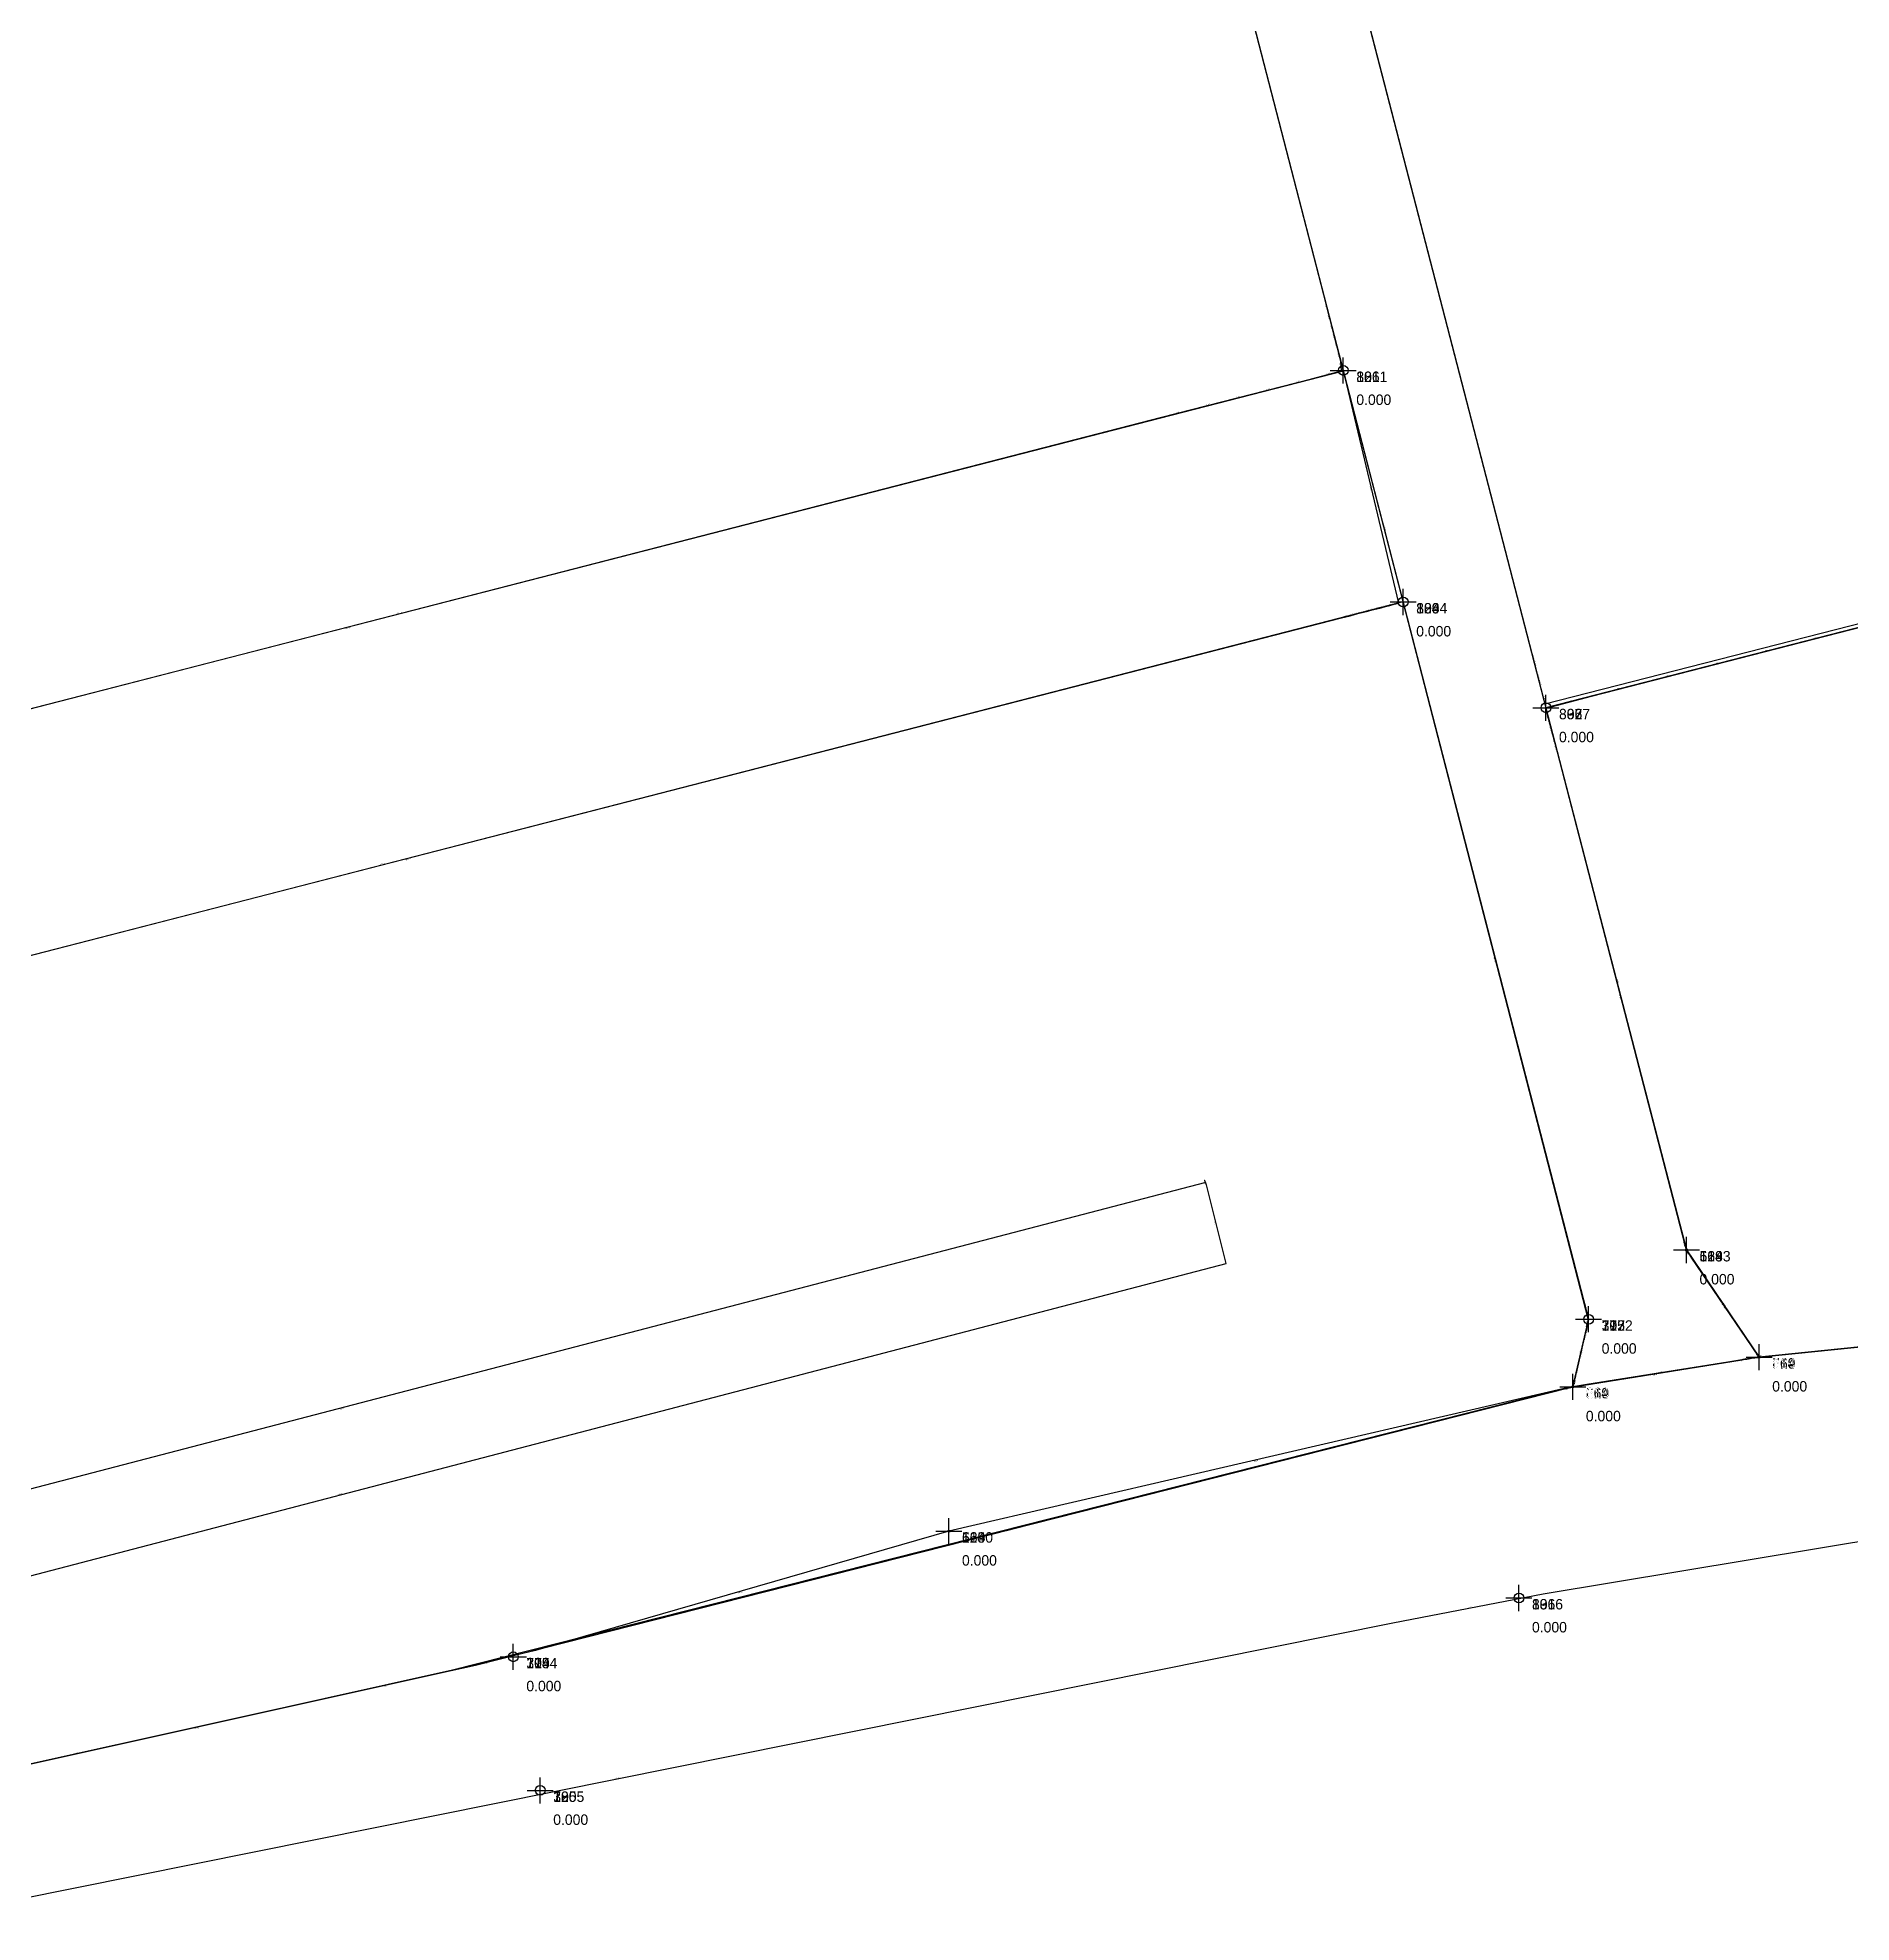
# Model space of a CAD drawing. Header units: metres. Extents: x 581016 to 32581287, y 5319908 to 5321142.
# Drawn here: x 581318.7 to 581457.7, y 5320193.1 to 5320337.5 of the extents above; entities that cross this region are included whole.
import ezdxf
from ezdxf.enums import TextEntityAlignment as Align

# ---------------------------------------------------------------- set-up
doc = ezdxf.new("R2010")
doc.units = ezdxf.units.M
doc.header["$PDMODE"] = 2
doc.header["$PDSIZE"] = 1
for name, color, linetype in [('EdgeLengths', 7, 'Continuous'), ('Flurstuecksgrenzedxf', 7, 'Continuous'), ('Gebaeudeumrissliniedxf', 7, 'Continuous'), ('Grenzpunktdxf', 7, 'Continuous'), ('Grenzpunktunabgemarktdxf', 7, 'Continuous'), ('PointHeights', 7, 'Continuous'), ('PointNames', 7, 'Continuous'), ('UmringIndustrieUGewerbefldxf', 7, 'Continuous'), ('UmringPStrassenverkehrdxf', 7, 'Continuous'), ('UmringspolygonWegdxf', 7, 'Continuous')]:
    doc.layers.add(name, color=color, linetype=linetype)

msp = doc.modelspace()

# ---------------------------------------------------------------- linework, layer by layer
at = {"layer": 'Flurstuecksgrenzedxf', "color": 178}
for points in [[(581726.79, 5320503.91), (581399.56, 5320420.21), (581433.17, 5320290.34), (581433.25, 5320290.04), (581433.32, 5320289.74), (581433.4, 5320289.45), (581433.48, 5320289.15), (581433.56, 5320288.85), (581433.63, 5320288.55), (581433.71, 5320288.26), (581433.79, 5320287.96), (581433.86, 5320287.66), (581433.94, 5320287.36), (581434.02, 5320287.06), (581434.1, 5320286.77), (581434.17, 5320286.47), (581751.19, 5320367.57)], [(581726.79, 5320503.91), (581399.56, 5320420.21), (581433.17, 5320290.34), (581433.25, 5320290.04), (581433.32, 5320289.74), (581433.4, 5320289.45), (581433.48, 5320289.15), (581433.56, 5320288.85), (581433.63, 5320288.55), (581433.71, 5320288.26), (581433.79, 5320287.96), (581433.86, 5320287.66), (581433.94, 5320287.36), (581434.02, 5320287.06), (581434.1, 5320286.77), (581434.17, 5320286.47), (581751.19, 5320367.57)], [(581374.47, 5320483.13), (581437.52, 5320239.31), (581436.44, 5320234.67), (581436.43, 5320234.63), (581436.42, 5320234.59), (581436.41, 5320234.54), (581436.4, 5320234.5), (581436.39, 5320234.45), (581436.38, 5320234.41), (581436.37, 5320234.37), (581436.36, 5320234.32), (581436.34, 5320234.28), (581436.33, 5320234.24), (581436.32, 5320234.19), (581436.31, 5320234.15), (581436.38, 5320234.14), (581449.28, 5320236.2), (581449.4, 5320236.22), (581449.52, 5320236.24), (581449.64, 5320236.26), (581449.76, 5320236.28), (581449.89, 5320236.3), (581450.01, 5320236.32), (581450.13, 5320236.34), (581450.25, 5320236.36), (581450.37, 5320236.37), (581450.49, 5320236.39), (581450.58, 5320236.42), (581450.54, 5320236.49), (581450.49, 5320236.56), (581445.39, 5320244.08), (581445.27, 5320244.26), (581445.15, 5320244.43), (581445.03, 5320244.6), (581444.82, 5320245.4), (581379.08, 5320499.34)], [(581374.47, 5320483.13), (581437.52, 5320239.31), (581436.44, 5320234.67), (581436.43, 5320234.63), (581436.42, 5320234.59), (581436.41, 5320234.54), (581436.4, 5320234.5), (581436.39, 5320234.45), (581436.38, 5320234.41), (581436.37, 5320234.37), (581436.36, 5320234.32), (581436.34, 5320234.28), (581436.33, 5320234.24), (581436.32, 5320234.19), (581436.31, 5320234.15), (581436.38, 5320234.14), (581449.28, 5320236.2), (581449.4, 5320236.22), (581449.52, 5320236.24), (581449.64, 5320236.26), (581449.76, 5320236.28), (581449.89, 5320236.3), (581450.01, 5320236.32), (581450.13, 5320236.34), (581450.25, 5320236.36), (581450.37, 5320236.37), (581450.49, 5320236.39), (581450.58, 5320236.42), (581450.54, 5320236.49), (581450.49, 5320236.56), (581445.39, 5320244.08), (581445.27, 5320244.26), (581445.15, 5320244.43), (581445.03, 5320244.6), (581444.82, 5320245.4), (581379.08, 5320499.34)], [(581761.37, 5320370.18), (581434.25, 5320286.17), (581445.02, 5320244.62), (581450.59, 5320236.41), (581563.77, 5320247.92)], [(581761.37, 5320370.18), (581434.25, 5320286.17), (581445.02, 5320244.62), (581450.59, 5320236.41), (581563.77, 5320247.92)], [(581114.26, 5320232.69), (581253.52, 5320269.15), (581262.18, 5320271.42), (581276.07, 5320275.27), (581287.56, 5320278.23), (581404.79, 5320308.43), (581407.09, 5320309.02), (581409.39, 5320309.62), (581411.69, 5320310.21), (581413.99, 5320310.8), (581416.29, 5320311.39), (581418.58, 5320311.99), (581418.54, 5320312.71), (581418.35, 5320313.45), (581418.16, 5320314.18), (581417.97, 5320314.91), (581417.78, 5320315.65), (581417.59, 5320316.38), (581417.4, 5320317.12), (581406.16, 5320360.6)], [(581114.26, 5320232.69), (581253.52, 5320269.15), (581262.18, 5320271.42), (581276.07, 5320275.27), (581287.56, 5320278.23), (581404.79, 5320308.43), (581407.09, 5320309.02), (581409.39, 5320309.62), (581411.69, 5320310.21), (581413.99, 5320310.8), (581416.29, 5320311.39), (581418.58, 5320311.99), (581418.54, 5320312.71), (581418.35, 5320313.45), (581418.16, 5320314.18), (581417.97, 5320314.91), (581417.78, 5320315.65), (581417.59, 5320316.38), (581417.4, 5320317.12), (581406.16, 5320360.6)], [(581271.22, 5320255.13), (581418.58, 5320293.06), (581418.92, 5320293.15), (581419.25, 5320293.23), (581419.59, 5320293.32), (581419.93, 5320293.41), (581420.27, 5320293.5), (581420.61, 5320293.58), (581420.94, 5320293.67), (581421.28, 5320293.76), (581421.62, 5320293.84), (581421.96, 5320293.93), (581422.3, 5320294.02), (581422.63, 5320294.11), (581422.97, 5320294.19), (581418.86, 5320311.47), (581418.85, 5320311.51), (581418.84, 5320311.55), (581418.83, 5320311.59), (581418.82, 5320311.63), (581418.81, 5320311.67), (581418.8, 5320311.7), (581418.79, 5320311.74), (581418.78, 5320311.78), (581418.77, 5320311.82), (581418.76, 5320311.86), (581418.75, 5320311.9), (581418.74, 5320311.94), (581418.73, 5320311.98), (581266.6, 5320272.83)], [(581271.22, 5320255.13), (581418.58, 5320293.06), (581418.92, 5320293.15), (581419.25, 5320293.23), (581419.59, 5320293.32), (581419.93, 5320293.41), (581420.27, 5320293.5), (581420.61, 5320293.58), (581420.94, 5320293.67), (581421.28, 5320293.76), (581421.62, 5320293.84), (581421.96, 5320293.93), (581422.3, 5320294.02), (581422.63, 5320294.11), (581422.97, 5320294.19), (581418.86, 5320311.47), (581418.85, 5320311.51), (581418.84, 5320311.55), (581418.83, 5320311.59), (581418.82, 5320311.63), (581418.81, 5320311.67), (581418.8, 5320311.7), (581418.79, 5320311.74), (581418.78, 5320311.78), (581418.77, 5320311.82), (581418.76, 5320311.86), (581418.75, 5320311.9), (581418.74, 5320311.94), (581418.73, 5320311.98), (581266.6, 5320272.83)], [(581293.56, 5320199.76), (581349.31, 5320212.15), (581352.22, 5320212.79), (581436.08, 5320234.09), (581436.11, 5320234.1), (581436.15, 5320234.1), (581436.18, 5320234.11), (581436.22, 5320234.11), (581436.26, 5320234.12), (581436.29, 5320234.13), (581436.32, 5320234.15), (581436.33, 5320234.2), (581436.34, 5320234.25), (581436.35, 5320234.29), (581436.36, 5320234.34), (581436.37, 5320234.38), (581436.38, 5320234.43), (581437.38, 5320238.7), (581437.39, 5320238.77), (581437.41, 5320238.85), (581437.43, 5320238.93), (581437.45, 5320239), (581437.47, 5320239.08), (581437.48, 5320239.16), (581437.5, 5320239.23), (581423.31, 5320294.28), (581271.23, 5320255.09)], [(581293.56, 5320199.76), (581349.31, 5320212.15), (581352.22, 5320212.79), (581436.08, 5320234.09), (581436.11, 5320234.1), (581436.15, 5320234.1), (581436.18, 5320234.11), (581436.22, 5320234.11), (581436.26, 5320234.12), (581436.29, 5320234.13), (581436.32, 5320234.15), (581436.33, 5320234.2), (581436.34, 5320234.25), (581436.35, 5320234.29), (581436.36, 5320234.34), (581436.37, 5320234.38), (581436.38, 5320234.43), (581437.38, 5320238.7), (581437.39, 5320238.77), (581437.41, 5320238.85), (581437.43, 5320238.93), (581437.45, 5320239), (581437.47, 5320239.08), (581437.48, 5320239.16), (581437.5, 5320239.23), (581423.31, 5320294.28), (581271.23, 5320255.09)], [(581563.77, 5320247.92), (581450.34, 5320236.37), (581448.18, 5320236.02), (581437.39, 5320234.3), (581436.01, 5320234.08), (581350.47, 5320212.41), (581340.6, 5320210.21), (581278.9, 5320196.45), (581274.11, 5320195.26), (581182.73, 5320171.57), (581184.95, 5320162.59), (581292.94, 5320189.92), (581303.24, 5320192.05), (581422.51, 5320216.05), (581434.04, 5320218.26), (581497.34, 5320228.76)], [(581563.77, 5320247.92), (581450.34, 5320236.37), (581448.18, 5320236.02), (581437.39, 5320234.3), (581436.01, 5320234.08), (581350.47, 5320212.41), (581340.6, 5320210.21), (581278.9, 5320196.45), (581274.11, 5320195.26), (581182.73, 5320171.57), (581184.95, 5320162.59), (581292.94, 5320189.92), (581303.24, 5320192.05), (581422.51, 5320216.05), (581434.04, 5320218.26), (581497.34, 5320228.76)]]:
    msp.add_lwpolyline(points, dxfattribs=at)
at = {"layer": 'Gebaeudeumrissliniedxf', "color": 178}
msp.add_lwpolyline([(581273.59, 5320208.03), (581409.74, 5320243.57), (581408.23, 5320249.62), (581408.23, 5320249.63), (581408.22, 5320249.64), (581408.22, 5320249.66), (581408.21, 5320249.67), (581408.21, 5320249.69), (581408.21, 5320249.7), (581408.2, 5320249.71), (581408.2, 5320249.73), (581408.2, 5320249.74), (581408.19, 5320249.75), (581408.19, 5320249.77), (581408.19, 5320249.78), (581408.18, 5320249.8), (581276.26, 5320215.38)], dxfattribs=at)
msp.add_lwpolyline([(581273.59, 5320208.03), (581409.74, 5320243.57), (581408.23, 5320249.62), (581408.23, 5320249.63), (581408.22, 5320249.64), (581408.22, 5320249.66), (581408.21, 5320249.67), (581408.21, 5320249.69), (581408.21, 5320249.7), (581408.2, 5320249.71), (581408.2, 5320249.73), (581408.2, 5320249.74), (581408.19, 5320249.75), (581408.19, 5320249.77), (581408.19, 5320249.78), (581408.18, 5320249.8), (581276.26, 5320215.38)], dxfattribs=at)
at = {"layer": 'Grenzpunktdxf', "color": 178}
for centre in [(581418.72, 5320312.02), (581418.72, 5320312.02), (581418.72, 5320312.02), (581418.72, 5320312.02), (581423.31, 5320294.28), (581423.31, 5320294.28), (581423.31, 5320294.28), (581423.31, 5320294.28), (581434.25, 5320286.17), (581434.25, 5320286.17), (581434.25, 5320286.17), (581434.25, 5320286.17), (581437.52, 5320239.31), (581437.52, 5320239.31), (581437.52, 5320239.31), (581437.52, 5320239.31), (581432.18, 5320217.95), (581432.18, 5320217.95), (581432.18, 5320217.95), (581432.18, 5320217.95), (581355.12, 5320213.44), (581355.12, 5320213.44), (581355.12, 5320213.44), (581355.12, 5320213.44), (581357.18, 5320203.2), (581357.18, 5320203.2), (581357.18, 5320203.2), (581357.18, 5320203.2)]:
    msp.add_circle(centre, 0.375, dxfattribs=at)
at = {"layer": 'Grenzpunktdxf', "linetype": 'Continuous'}
for p in [(581418.72, 5320312.02), (581418.72, 5320312.02), (581418.72, 5320312.02), (581418.72, 5320312.02), (581423.31, 5320294.28), (581423.31, 5320294.28), (581423.31, 5320294.28), (581423.31, 5320294.28), (581434.25, 5320286.17), (581434.25, 5320286.17), (581434.25, 5320286.17), (581434.25, 5320286.17), (581437.52, 5320239.31), (581437.52, 5320239.31), (581437.52, 5320239.31), (581437.52, 5320239.31), (581432.18, 5320217.95), (581432.18, 5320217.95), (581432.18, 5320217.95), (581432.18, 5320217.95), (581355.12, 5320213.44), (581355.12, 5320213.44), (581355.12, 5320213.44), (581355.12, 5320213.44), (581357.18, 5320203.2), (581357.18, 5320203.2), (581357.18, 5320203.2), (581357.18, 5320203.2)]:
    msp.add_point(p, dxfattribs=at)
at = {"layer": 'Grenzpunktunabgemarktdxf', "color": 178}
for centre in [(581445.02, 5320244.62), (581445.02, 5320244.62), (581450.59, 5320236.41), (581450.59, 5320236.41), (581436.31, 5320234.13), (581436.31, 5320234.13), (581388.5, 5320223.07), (581388.5, 5320223.07)]:
    msp.add_circle(centre, 0.0833, dxfattribs=at)
at = {"layer": 'Grenzpunktunabgemarktdxf', "linetype": 'Continuous'}
for p in [(581445.02, 5320244.62), (581445.02, 5320244.62), (581445.02, 5320244.62), (581445.02, 5320244.62), (581450.59, 5320236.41), (581450.59, 5320236.41), (581450.59, 5320236.41), (581450.59, 5320236.41), (581436.31, 5320234.13), (581436.31, 5320234.13), (581436.31, 5320234.13), (581436.31, 5320234.13), (581388.5, 5320223.07), (581388.5, 5320223.07), (581388.5, 5320223.07), (581388.5, 5320223.07)]:
    msp.add_point(p, dxfattribs=at)
at = {"layer": 'UmringIndustrieUGewerbefldxf', "color": 178}
for points in [[(581726.79, 5320503.91), (581399.56, 5320420.21), (581433.17, 5320290.34), (581433.25, 5320290.04), (581433.32, 5320289.74), (581433.4, 5320289.45), (581433.48, 5320289.15), (581433.56, 5320288.85), (581433.63, 5320288.55), (581433.71, 5320288.26), (581433.79, 5320287.96), (581433.86, 5320287.66), (581433.94, 5320287.36), (581434.02, 5320287.06), (581434.1, 5320286.77), (581434.17, 5320286.47), (581751.19, 5320367.57)], [(581726.79, 5320503.91), (581399.56, 5320420.21), (581433.17, 5320290.34), (581433.25, 5320290.04), (581433.32, 5320289.74), (581433.4, 5320289.45), (581433.48, 5320289.15), (581433.56, 5320288.85), (581433.63, 5320288.55), (581433.71, 5320288.26), (581433.79, 5320287.96), (581433.86, 5320287.66), (581433.94, 5320287.36), (581434.02, 5320287.06), (581434.1, 5320286.77), (581434.17, 5320286.47), (581751.19, 5320367.57)], [(581563.04, 5320247.88), (581450.59, 5320236.41), (581445.6, 5320243.76), (581445.44, 5320244), (581445.28, 5320244.24), (581445.12, 5320244.47), (581444.9, 5320245.08), (581435.13, 5320282.77), (581435.01, 5320283.25), (581434.88, 5320283.73), (581434.76, 5320284.21), (581434.63, 5320284.69), (581434.51, 5320285.17), (581434.38, 5320285.65), (581434.26, 5320286.13), (581437.74, 5320287.07), (581441.52, 5320288.04), (581445.3, 5320289.01), (581449.08, 5320289.98), (581452.86, 5320290.95), (581456.64, 5320291.92), (581747.7, 5320366.67)], [(581563.04, 5320247.88), (581450.59, 5320236.41), (581445.6, 5320243.76), (581445.44, 5320244), (581445.28, 5320244.24), (581445.12, 5320244.47), (581444.9, 5320245.08), (581435.13, 5320282.77), (581435.01, 5320283.25), (581434.88, 5320283.73), (581434.76, 5320284.21), (581434.63, 5320284.69), (581434.51, 5320285.17), (581434.38, 5320285.65), (581434.26, 5320286.13), (581437.74, 5320287.07), (581441.52, 5320288.04), (581445.3, 5320289.01), (581449.08, 5320289.98), (581452.86, 5320290.95), (581456.64, 5320291.92), (581747.7, 5320366.67)], [(581406.66, 5320358.68), (581436.93, 5320241.59), (581437.52, 5320239.29), (581437.46, 5320239.06), (581437.41, 5320238.82), (581437.35, 5320238.59), (581437.3, 5320238.35), (581437.24, 5320238.12), (581437.19, 5320237.89), (581436.61, 5320235.41), (581436.58, 5320235.26), (581436.54, 5320235.12), (581436.51, 5320234.98), (581436.48, 5320234.84), (581436.44, 5320234.7), (581436.41, 5320234.56), (581436.38, 5320234.42), (581436.35, 5320234.28), (581436.31, 5320234.14), (581436.21, 5320234.11), (581436.1, 5320234.09), (581435.99, 5320234.07), (581435.88, 5320234.05), (581388.5, 5320223.07), (581356.83, 5320213.93), (581349.6, 5320212.21), (581312.41, 5320203.95)], [(581406.66, 5320358.68), (581436.93, 5320241.59), (581437.52, 5320239.29), (581437.46, 5320239.06), (581437.41, 5320238.82), (581437.35, 5320238.59), (581437.3, 5320238.35), (581437.24, 5320238.12), (581437.19, 5320237.89), (581436.61, 5320235.41), (581436.58, 5320235.26), (581436.54, 5320235.12), (581436.51, 5320234.98), (581436.48, 5320234.84), (581436.44, 5320234.7), (581436.41, 5320234.56), (581436.38, 5320234.42), (581436.35, 5320234.28), (581436.31, 5320234.14), (581436.21, 5320234.11), (581436.1, 5320234.09), (581435.99, 5320234.07), (581435.88, 5320234.05), (581388.5, 5320223.07), (581356.83, 5320213.93), (581349.6, 5320212.21), (581312.41, 5320203.95)]]:
    msp.add_lwpolyline(points, dxfattribs=at)
at = {"layer": 'UmringPStrassenverkehrdxf', "color": 178}
msp.add_lwpolyline([(581563.77, 5320247.92), (581450.34, 5320236.37), (581448.18, 5320236.02), (581437.39, 5320234.3), (581436.01, 5320234.08), (581350.47, 5320212.41), (581340.6, 5320210.21), (581278.9, 5320196.45), (581274.11, 5320195.26), (581182.73, 5320171.57), (581184.95, 5320162.59), (581292.94, 5320189.92), (581303.24, 5320192.05), (581422.51, 5320216.05), (581434.04, 5320218.26), (581497.34, 5320228.76)], dxfattribs=at)
msp.add_lwpolyline([(581563.77, 5320247.92), (581450.34, 5320236.37), (581448.18, 5320236.02), (581437.39, 5320234.3), (581436.01, 5320234.08), (581350.47, 5320212.41), (581340.6, 5320210.21), (581278.9, 5320196.45), (581274.11, 5320195.26), (581182.73, 5320171.57), (581184.95, 5320162.59), (581292.94, 5320189.92), (581303.24, 5320192.05), (581422.51, 5320216.05), (581434.04, 5320218.26), (581497.34, 5320228.76)], dxfattribs=at)
at = {"layer": 'UmringspolygonWegdxf', "color": 178}
msp.add_lwpolyline([(581374.47, 5320483.13), (581437.52, 5320239.31), (581436.44, 5320234.67), (581436.43, 5320234.63), (581436.42, 5320234.59), (581436.41, 5320234.54), (581436.4, 5320234.5), (581436.39, 5320234.45), (581436.38, 5320234.41), (581436.37, 5320234.37), (581436.36, 5320234.32), (581436.34, 5320234.28), (581436.33, 5320234.24), (581436.32, 5320234.19), (581436.31, 5320234.15), (581436.38, 5320234.14), (581449.28, 5320236.2), (581449.4, 5320236.22), (581449.52, 5320236.24), (581449.64, 5320236.26), (581449.76, 5320236.28), (581449.89, 5320236.3), (581450.01, 5320236.32), (581450.13, 5320236.34), (581450.25, 5320236.36), (581450.37, 5320236.37), (581450.49, 5320236.39), (581450.58, 5320236.42), (581450.54, 5320236.49), (581450.49, 5320236.56), (581445.39, 5320244.08), (581445.27, 5320244.26), (581445.15, 5320244.43), (581445.03, 5320244.6), (581444.82, 5320245.4), (581379.08, 5320499.34)], dxfattribs=at)
msp.add_lwpolyline([(581374.47, 5320483.13), (581437.52, 5320239.31), (581436.44, 5320234.67), (581436.43, 5320234.63), (581436.42, 5320234.59), (581436.41, 5320234.54), (581436.4, 5320234.5), (581436.39, 5320234.45), (581436.38, 5320234.41), (581436.37, 5320234.37), (581436.36, 5320234.32), (581436.34, 5320234.28), (581436.33, 5320234.24), (581436.32, 5320234.19), (581436.31, 5320234.15), (581436.38, 5320234.14), (581449.28, 5320236.2), (581449.4, 5320236.22), (581449.52, 5320236.24), (581449.64, 5320236.26), (581449.76, 5320236.28), (581449.89, 5320236.3), (581450.01, 5320236.32), (581450.13, 5320236.34), (581450.25, 5320236.36), (581450.37, 5320236.37), (581450.49, 5320236.39), (581450.58, 5320236.42), (581450.54, 5320236.49), (581450.49, 5320236.56), (581445.39, 5320244.08), (581445.27, 5320244.26), (581445.15, 5320244.43), (581445.03, 5320244.6), (581444.82, 5320245.4), (581379.08, 5320499.34)], dxfattribs=at)

# ---------------------------------------------------------------- texts
at = {"layer": 'EdgeLengths', "linetype": 'Continuous'}
for s, rotation, p in [('0,76', 104.496, (581417.5, 5320316.74)), ('0,76', 104.496, (581417.5, 5320316.74)), ('0,76', 104.496, (581417.69, 5320316)), ('0,76', 104.496, (581417.69, 5320316)), ('0,76', 104.496, (581417.88, 5320315.27)), ('0,76', 104.496, (581417.88, 5320315.27)), ('0,76', 104.496, (581418.07, 5320314.54)), ('0,76', 104.496, (581418.07, 5320314.54)), ('0,76', 104.496, (581418.26, 5320313.8)), ('0,76', 104.496, (581418.26, 5320313.8)), ('0,76', 104.496, (581418.45, 5320313.07)), ('0,76', 104.496, (581418.45, 5320313.07)), ('0,73', 93.4233, (581418.56, 5320312.34)), ('0,73', 93.4233, (581418.56, 5320312.34)), ('2,37', 14.4467, (581415.14, 5320311.09)), ('2,37', 14.4467, (581415.14, 5320311.09)), ('2,37', 14.4467, (581417.44, 5320311.68)), ('2,37', 14.4467, (581417.44, 5320311.68)), ('0,04', 104.5064, (581418.74, 5320311.95)), ('0,04', 104.5064, (581418.74, 5320311.95)), ('0,04', 104.5064, (581418.75, 5320311.91)), ('0,04', 104.5064, (581418.75, 5320311.91)), ('0,04', 104.5064, (581418.76, 5320311.87)), ('0,04', 104.5064, (581418.76, 5320311.87)), ('0,04', 104.5064, (581418.77, 5320311.83)), ('0,04', 104.5064, (581418.77, 5320311.83)), ('0,04', 104.5064, (581418.78, 5320311.79)), ('0,04', 104.5064, (581418.78, 5320311.79)), ('0,04', 104.5064, (581418.79, 5320311.75)), ('0,04', 104.5064, (581418.79, 5320311.75)), ('0,04', 104.5064, (581418.8, 5320311.71)), ('0,04', 104.5064, (581418.8, 5320311.71)), ('0,04', 104.5064, (581418.81, 5320311.67)), ('0,04', 104.5064, (581418.81, 5320311.67)), ('0,04', 104.5064, (581418.82, 5320311.64)), ('0,04', 104.5064, (581418.82, 5320311.64)), ('0,04', 104.5064, (581418.83, 5320311.6)), ('0,04', 104.5064, (581418.83, 5320311.6)), ('0,04', 104.5064, (581418.84, 5320311.56)), ('0,04', 104.5064, (581418.84, 5320311.56)), ('0,04', 104.5064, (581418.85, 5320311.52)), ('0,04', 104.5064, (581418.85, 5320311.52)), ('0,04', 104.5064, (581418.86, 5320311.48)), ('0,04', 104.5064, (581418.86, 5320311.48)), ('2,37', 14.4467, (581410.54, 5320309.9)), ('2,37', 14.4467, (581410.54, 5320309.9)), ('2,37', 14.4467, (581412.84, 5320310.49)), ('2,37', 14.4467, (581412.84, 5320310.49)), ('2,37', 14.4467, (581405.94, 5320308.72)), ('2,37', 14.4467, (581405.94, 5320308.72)), ('2,37', 14.4467, (581408.24, 5320309.31)), ('2,37', 14.4467, (581408.24, 5320309.31)), ('17,76', 103.3803, (581420.92, 5320302.82)), ('17,76', 103.3803, (581420.92, 5320302.82)), ('120,94', -75.5034, (581421.79, 5320300.12)), ('120,94', -75.5034, (581421.79, 5320300.12)), ('0,35', 14.4504, (581421.11, 5320293.7)), ('0,35', 14.4504, (581421.11, 5320293.7)), ('0,35', 14.4504, (581421.45, 5320293.79)), ('0,35', 14.4504, (581421.45, 5320293.79)), ('0,35', 14.4504, (581421.79, 5320293.88)), ('0,35', 14.4504, (581421.79, 5320293.88)), ('0,35', 14.4504, (581422.13, 5320293.97)), ('0,35', 14.4504, (581422.13, 5320293.97)), ('0,35', 14.4504, (581422.47, 5320294.05)), ('0,35', 14.4504, (581422.47, 5320294.05)), ('0,35', 14.4504, (581422.8, 5320294.14)), ('0,35', 14.4504, (581422.8, 5320294.14)), ('157,09', -165.5681, (581342.67, 5320292.4)), ('157,09', -165.5681, (581342.67, 5320292.4)), ('121,06', 14.4467, (581346.18, 5320293.32)), ('121,06', 14.4467, (581346.18, 5320293.32)), ('0,35', 14.4504, (581418.75, 5320293.09)), ('0,35', 14.4504, (581418.75, 5320293.09)), ('0,35', 14.4504, (581419.09, 5320293.18)), ('0,35', 14.4504, (581419.09, 5320293.18)), ('0,35', 14.4504, (581419.42, 5320293.27)), ('0,35', 14.4504, (581419.42, 5320293.27)), ('0,35', 14.4504, (581419.76, 5320293.36)), ('0,35', 14.4504, (581419.76, 5320293.36)), ('0,35', 14.4504, (581420.1, 5320293.44)), ('0,35', 14.4504, (581420.1, 5320293.44)), ('0,35', 14.4504, (581420.44, 5320293.53)), ('0,35', 14.4504, (581420.44, 5320293.53)), ('0,35', 14.4504, (581420.78, 5320293.62)), ('0,35', 14.4504, (581420.78, 5320293.62)), ('3,90', 14.4033, (581454.75, 5320291.42)), ('3,90', 14.4033, (581454.75, 5320291.42)), ('0,31', -75.49, (581433.21, 5320290.18)), ('0,31', -75.49, (581433.21, 5320290.18)), ('0,31', -75.49, (581433.21, 5320290.18)), ('0,31', -75.49, (581433.21, 5320290.18)), ('0,31', -75.49, (581433.29, 5320289.88)), ('0,31', -75.49, (581433.29, 5320289.88)), ('0,31', -75.49, (581433.29, 5320289.88)), ('0,31', -75.49, (581433.29, 5320289.88)), ('0,31', -75.49, (581433.36, 5320289.59)), ('0,31', -75.49, (581433.36, 5320289.59)), ('0,31', -75.49, (581433.36, 5320289.59)), ('0,31', -75.49, (581433.36, 5320289.59)), ('3,90', 14.4033, (581447.19, 5320289.48)), ('3,90', 14.4033, (581447.19, 5320289.48)), ('3,90', 14.4033, (581450.97, 5320290.45)), ('3,90', 14.4033, (581450.97, 5320290.45)), ('0,31', -75.49, (581433.44, 5320289.29)), ('0,31', -75.49, (581433.44, 5320289.29)), ('0,31', -75.49, (581433.44, 5320289.29)), ('0,31', -75.49, (581433.44, 5320289.29)), ('0,31', -75.49, (581433.52, 5320288.99)), ('0,31', -75.49, (581433.52, 5320288.99)), ('0,31', -75.49, (581433.52, 5320288.99)), ('0,31', -75.49, (581433.52, 5320288.99)), ('0,31', -75.49, (581433.59, 5320288.69)), ('0,31', -75.49, (581433.59, 5320288.69)), ('0,31', -75.49, (581433.59, 5320288.69)), ('0,31', -75.49, (581433.59, 5320288.69)), ('0,31', -75.49, (581433.67, 5320288.39)), ('0,31', -75.49, (581433.67, 5320288.39)), ('0,31', -75.49, (581433.67, 5320288.39)), ('0,31', -75.49, (581433.67, 5320288.39)), ('0,31', -75.49, (581433.75, 5320288.1)), ('0,31', -75.49, (581433.75, 5320288.1)), ('0,31', -75.49, (581433.75, 5320288.1)), ('0,31', -75.49, (581433.75, 5320288.1)), ('3,90', 14.4033, (581443.41, 5320288.51)), ('3,90', 14.4033, (581443.41, 5320288.51)), ('0,31', -75.49, (581433.83, 5320287.8)), ('0,31', -75.49, (581433.83, 5320287.8)), ('0,31', -75.49, (581433.83, 5320287.8)), ('0,31', -75.49, (581433.83, 5320287.8)), ('0,31', -75.49, (581433.9, 5320287.5)), ('0,31', -75.49, (581433.9, 5320287.5)), ('0,31', -75.49, (581433.9, 5320287.5)), ('0,31', -75.49, (581433.9, 5320287.5)), ('0,31', -75.49, (581433.98, 5320287.2)), ('0,31', -75.49, (581433.98, 5320287.2)), ('0,31', -75.49, (581433.98, 5320287.2)), ('0,31', -75.49, (581433.98, 5320287.2)), ('0,31', -75.49, (581434.06, 5320286.9)), ('0,31', -75.49, (581434.06, 5320286.9)), ('0,31', -75.49, (581434.06, 5320286.9)), ('0,31', -75.49, (581434.06, 5320286.9)), ('0,31', -75.49, (581434.13, 5320286.61)), ('0,31', -75.49, (581434.13, 5320286.61)), ('0,31', -75.49, (581434.13, 5320286.61)), ('0,31', -75.49, (581434.13, 5320286.61)), ('3,60', 15.0101, (581436, 5320286.59)), ('3,60', 15.0101, (581436, 5320286.59)), ('3,90', 14.4033, (581439.63, 5320287.54)), ('3,90', 14.4033, (581439.63, 5320287.54)), ('0,50', 104.5316, (581434.32, 5320285.88)), ('0,50', 104.5316, (581434.32, 5320285.88)), ('0,50', 104.5316, (581434.45, 5320285.4)), ('0,50', 104.5316, (581434.45, 5320285.4)), ('0,50', 104.5316, (581434.57, 5320284.92)), ('0,50', 104.5316, (581434.57, 5320284.92)), ('0,50', 104.5316, (581434.7, 5320284.44)), ('0,50', 104.5316, (581434.7, 5320284.44)), ('0,50', 104.5316, (581434.82, 5320283.96)), ('0,50', 104.5316, (581434.82, 5320283.96)), ('0,50', 104.5316, (581434.94, 5320283.48)), ('0,50', 104.5316, (581434.94, 5320283.48)), ('0,50', 104.5316, (581435.07, 5320283)), ('0,50', 104.5316, (581435.07, 5320283)), ('152,16', 14.435, (581344.9, 5320274.09)), ('152,16', 14.435, (581344.9, 5320274.09)), ('157,05', -165.5496, (581347.27, 5320274.68)), ('157,05', -165.5496, (581347.27, 5320274.68)), ('56,85', 104.4571, (581430.41, 5320266.75)), ('56,85', 104.4571, (581430.41, 5320266.75)), ('42,92', -75.4684, (581439.64, 5320265.38)), ('42,92', -75.4684, (581439.64, 5320265.38)), ('38,94', 104.5316, (581440.02, 5320263.92)), ('38,94', 104.5316, (581440.02, 5320263.92)), ('0,01', 104.0362, (581408.19, 5320249.78)), ('0,01', 104.0362, (581408.19, 5320249.78)), ('0,01', 104.0362, (581408.19, 5320249.77)), ('0,01', 104.0362, (581408.19, 5320249.77)), ('0,01', 104.0362, (581408.19, 5320249.75)), ('0,01', 104.0362, (581408.19, 5320249.75)), ('0,01', 104.0362, (581408.2, 5320249.74)), ('0,01', 104.0362, (581408.2, 5320249.74)), ('0,01', 104.0362, (581408.2, 5320249.72)), ('0,01', 104.0362, (581408.2, 5320249.72)), ('0,01', 104.0362, (581408.2, 5320249.71)), ('0,01', 104.0362, (581408.2, 5320249.71)), ('0,01', 104.0362, (581408.21, 5320249.7)), ('0,01', 104.0362, (581408.21, 5320249.7)), ('0,01', 104.0362, (581408.21, 5320249.68)), ('0,01', 104.0362, (581408.21, 5320249.68)), ('0,01', 104.0362, (581408.21, 5320249.67)), ('0,01', 104.0362, (581408.21, 5320249.67)), ('0,01', 104.0362, (581408.22, 5320249.65)), ('0,01', 104.0362, (581408.22, 5320249.65)), ('0,01', 104.0362, (581408.22, 5320249.64)), ('0,01', 104.0362, (581408.22, 5320249.64)), ('0,01', 104.0362, (581408.22, 5320249.63)), ('0,01', 104.0362, (581408.22, 5320249.63)), ('0,01', 104.0362, (581408.23, 5320249.61)), ('0,01', 104.0362, (581408.23, 5320249.61)), ('6,23', 104.0362, (581408.98, 5320246.58)), ('6,23', 104.0362, (581408.98, 5320246.58)), ('0,83', 105.0417, (581444.92, 5320244.99)), ('0,83', 105.0417, (581444.92, 5320244.99)), ('0,83', 105.0417, (581444.92, 5320244.99)), ('0,83', 105.0417, (581444.92, 5320244.99)), ('0,65', 109.7943, (581445.01, 5320244.77)), ('0,65', 109.7943, (581445.01, 5320244.77)), ('0,21', 124.1546, (581445.09, 5320244.51)), ('0,21', 124.1546, (581445.09, 5320244.51)), ('0,21', 124.1546, (581445.09, 5320244.51)), ('0,21', 124.1546, (581445.09, 5320244.51)), ('0,29', 124.1546, (581445.2, 5320244.35)), ('0,29', 124.1546, (581445.2, 5320244.35)), ('0,21', 124.1546, (581445.21, 5320244.33)), ('0,21', 124.1546, (581445.21, 5320244.33)), ('0,21', 124.1546, (581445.21, 5320244.33)), ('0,21', 124.1546, (581445.21, 5320244.33)), ('0,21', 124.1546, (581445.33, 5320244.16)), ('0,21', 124.1546, (581445.33, 5320244.16)), ('0,21', 124.1546, (581445.33, 5320244.16)), ('0,21', 124.1546, (581445.33, 5320244.16)), ('0,29', 124.1546, (581445.36, 5320244.11)), ('0,29', 124.1546, (581445.36, 5320244.11)), ('0,29', 124.1546, (581445.52, 5320243.87)), ('0,29', 124.1546, (581445.52, 5320243.87)), ('2,37', -75.7268, (581437.22, 5320240.43)), ('2,37', -75.7268, (581437.22, 5320240.43)), ('9,09', 124.1546, (581447.94, 5320240.31)), ('9,09', 124.1546, (581447.94, 5320240.31)), ('9,09', 124.1546, (581447.94, 5320240.31)), ('9,09', 124.1546, (581447.94, 5320240.31)), ('9,92', -55.8454, (581447.8, 5320240.51)), ('9,92', -55.8454, (581447.8, 5320240.51)), ('0,08', 76.852, (581437.39, 5320238.72)), ('0,08', 76.852, (581437.39, 5320238.72)), ('0,08', 76.852, (581437.4, 5320238.8)), ('0,08', 76.852, (581437.4, 5320238.8)), ('0,08', 76.852, (581437.42, 5320238.88)), ('0,08', 76.852, (581437.42, 5320238.88)), ('0,08', 76.852, (581437.44, 5320238.95)), ('0,08', 76.852, (581437.44, 5320238.95)), ('0,08', 76.852, (581437.46, 5320239.03)), ('0,08', 76.852, (581437.46, 5320239.03)), ('0,08', 76.852, (581437.48, 5320239.11)), ('0,08', 76.852, (581437.48, 5320239.11)), ('0,24', -103.148, (581437.43, 5320238.93)), ('0,24', -103.148, (581437.43, 5320238.93)), ('0,08', 76.852, (581437.49, 5320239.18)), ('0,08', 76.852, (581437.49, 5320239.18)), ('0,24', -103.148, (581437.49, 5320239.16)), ('0,24', -103.148, (581437.49, 5320239.16)), ('8,88', 124.1546, (581448.1, 5320240.08)), ('8,88', 124.1546, (581448.1, 5320240.08)), ('0,24', -103.148, (581437.21, 5320237.99)), ('0,24', -103.148, (581437.21, 5320237.99)), ('0,24', -103.148, (581437.27, 5320238.23)), ('0,24', -103.148, (581437.27, 5320238.23)), ('0,24', -103.148, (581437.32, 5320238.46)), ('0,24', -103.148, (581437.32, 5320238.46)), ('0,24', -103.148, (581437.38, 5320238.7)), ('0,24', -103.148, (581437.38, 5320238.7)), ('4,38', 76.852, (581436.88, 5320236.55)), ('4,38', 76.852, (581436.88, 5320236.55)), ('2,55', -103.148, (581436.9, 5320236.64)), ('2,55', -103.148, (581436.9, 5320236.64)), ('4,76', -103.148, (581436.98, 5320236.98)), ('4,76', -103.148, (581436.98, 5320236.98)), ('4,76', -103.148, (581436.98, 5320236.98)), ('4,76', -103.148, (581436.98, 5320236.98)), ('2,19', -170.9285, (581449.26, 5320236.19)), ('2,19', -170.9285, (581449.26, 5320236.19)), ('2,19', -170.9285, (581449.26, 5320236.19)), ('2,19', -170.9285, (581449.26, 5320236.19)), ('0,12', 9.0715, (581449.34, 5320236.2)), ('0,12', 9.0715, (581449.34, 5320236.2)), ('0,12', 9.0715, (581449.34, 5320236.2)), ('0,12', 9.0715, (581449.34, 5320236.2)), ('0,12', 9.0715, (581449.46, 5320236.22)), ('0,12', 9.0715, (581449.46, 5320236.22)), ('0,12', 9.0715, (581449.46, 5320236.22)), ('0,12', 9.0715, (581449.46, 5320236.22)), ('0,12', 9.0715, (581449.58, 5320236.24)), ('0,12', 9.0715, (581449.58, 5320236.24)), ('0,12', 9.0715, (581449.58, 5320236.24)), ('0,12', 9.0715, (581449.58, 5320236.24)), ('0,12', 9.0715, (581449.7, 5320236.26)), ('0,12', 9.0715, (581449.7, 5320236.26)), ('0,12', 9.0715, (581449.7, 5320236.26)), ('0,12', 9.0715, (581449.7, 5320236.26)), ('0,12', 9.0715, (581449.83, 5320236.28)), ('0,12', 9.0715, (581449.83, 5320236.28)), ('0,12', 9.0715, (581449.83, 5320236.28)), ('0,12', 9.0715, (581449.83, 5320236.28)), ('0,12', 9.0715, (581449.95, 5320236.3)), ('0,12', 9.0715, (581449.95, 5320236.3)), ('0,12', 9.0715, (581449.95, 5320236.3)), ('0,12', 9.0715, (581449.95, 5320236.3)), ('0,12', 9.0715, (581450.07, 5320236.32)), ('0,12', 9.0715, (581450.07, 5320236.32)), ('0,12', 9.0715, (581450.07, 5320236.32)), ('0,12', 9.0715, (581450.07, 5320236.32)), ('0,12', 9.0715, (581450.19, 5320236.34)), ('0,12', 9.0715, (581450.19, 5320236.34)), ('0,12', 9.0715, (581450.19, 5320236.34)), ('0,12', 9.0715, (581450.19, 5320236.34)), ('0,08', 124.1546, (581450.51, 5320236.51)), ('0,08', 124.1546, (581450.51, 5320236.51)), ('0,08', 124.1546, (581450.51, 5320236.51)), ('0,08', 124.1546, (581450.51, 5320236.51)), ('0,12', 9.0715, (581450.31, 5320236.35)), ('0,12', 9.0715, (581450.31, 5320236.35)), ('0,12', 9.0715, (581450.31, 5320236.35)), ('0,12', 9.0715, (581450.31, 5320236.35)), ('0,08', 124.1546, (581450.56, 5320236.45)), ('0,08', 124.1546, (581450.56, 5320236.45)), ('0,08', 124.1546, (581450.56, 5320236.45)), ('0,08', 124.1546, (581450.56, 5320236.45)), ('0,12', 9.0715, (581450.43, 5320236.37)), ('0,12', 9.0715, (581450.43, 5320236.37)), ('0,12', 9.0715, (581450.43, 5320236.37)), ('0,12', 9.0715, (581450.43, 5320236.37)), ('0,10', 16.0964, (581450.54, 5320236.4)), ('0,10', 16.0964, (581450.54, 5320236.4)), ('0,10', 16.0964, (581450.54, 5320236.4)), ('0,10', 16.0964, (581450.54, 5320236.4)), ('0,05', 76.852, (581436.36, 5320234.35)), ('0,05', 76.852, (581436.36, 5320234.35)), ('0,05', 76.852, (581436.37, 5320234.4)), ('0,05', 76.852, (581436.37, 5320234.4)), ('0,14', -103.148, (581436.43, 5320234.62)), ('0,14', -103.148, (581436.43, 5320234.62)), ('0,04', -103.148, (581436.42, 5320234.6)), ('0,04', -103.148, (581436.42, 5320234.6)), ('0,04', -103.148, (581436.42, 5320234.6)), ('0,04', -103.148, (581436.42, 5320234.6)), ('0,04', -103.148, (581436.43, 5320234.64)), ('0,04', -103.148, (581436.43, 5320234.64)), ('0,04', -103.148, (581436.43, 5320234.64)), ('0,04', -103.148, (581436.43, 5320234.64)), ('0,14', -103.148, (581436.46, 5320234.76)), ('0,14', -103.148, (581436.46, 5320234.76)), ('0,14', -103.148, (581436.49, 5320234.9)), ('0,14', -103.148, (581436.49, 5320234.9)), ('0,14', -103.148, (581436.53, 5320235.04)), ('0,14', -103.148, (581436.53, 5320235.04)), ('0,14', -103.148, (581436.56, 5320235.18)), ('0,14', -103.148, (581436.56, 5320235.18)), ('0,14', -103.148, (581436.59, 5320235.33)), ('0,14', -103.148, (581436.59, 5320235.33)), ('10,93', -170.9285, (581442.78, 5320235.15)), ('10,93', -170.9285, (581442.78, 5320235.15)), ('10,93', -170.9285, (581442.78, 5320235.15)), ('10,93', -170.9285, (581442.78, 5320235.15)), ('13,07', 9.0715, (581442.83, 5320235.16)), ('13,07', 9.0715, (581442.83, 5320235.16)), ('13,07', 9.0715, (581442.83, 5320235.16)), ('13,07', 9.0715, (581442.83, 5320235.16)), ('0,11', -170.0082, (581435.94, 5320234.05)), ('0,11', -170.0082, (581435.94, 5320234.05)), ('0,11', -170.0082, (581436.05, 5320234.07)), ('0,11', -170.0082, (581436.05, 5320234.07)), ('0,11', -170.0082, (581436.16, 5320234.09)), ('0,11', -170.0082, (581436.16, 5320234.09)), ('0,11', -164.1801, (581436.26, 5320234.12)), ('0,11', -164.1801, (581436.26, 5320234.12)), ('0,04', 9.9918, (581436.1, 5320234.08)), ('0,04', 9.9918, (581436.1, 5320234.08)), ('0,04', 9.9918, (581436.13, 5320234.09)), ('0,04', 9.9918, (581436.13, 5320234.09)), ('0,04', 9.9918, (581436.17, 5320234.09)), ('0,04', 9.9918, (581436.17, 5320234.09)), ('0,04', 9.9918, (581436.2, 5320234.1)), ('0,04', 9.9918, (581436.2, 5320234.1)), ('0,05', 76.852, (581436.32, 5320234.17)), ('0,05', 76.852, (581436.32, 5320234.17)), ('0,04', 9.9918, (581436.24, 5320234.11)), ('0,04', 9.9918, (581436.24, 5320234.11)), ('0,05', 76.852, (581436.33, 5320234.21)), ('0,05', 76.852, (581436.33, 5320234.21)), ('0,04', 48.3423, (581436.3, 5320234.13)), ('0,04', 48.3423, (581436.3, 5320234.13)), ('0,05', 76.852, (581436.34, 5320234.26)), ('0,05', 76.852, (581436.34, 5320234.26)), ('0,05', 76.852, (581436.35, 5320234.3)), ('0,05', 76.852, (581436.35, 5320234.3)), ('0,04', -103.148, (581436.32, 5320234.16)), ('0,04', -103.148, (581436.32, 5320234.16)), ('0,04', -103.148, (581436.32, 5320234.16)), ('0,04', -103.148, (581436.32, 5320234.16)), ('0,04', 9.9918, (581436.27, 5320234.11)), ('0,04', 9.9918, (581436.27, 5320234.11)), ('0,04', -103.148, (581436.33, 5320234.2)), ('0,14', -103.148, (581436.33, 5320234.2)), ('0,04', -103.148, (581436.33, 5320234.2)), ('0,04', -103.148, (581436.33, 5320234.2)), ('0,14', -103.148, (581436.33, 5320234.2)), ('0,04', -103.148, (581436.33, 5320234.2)), ('0,04', -103.148, (581436.34, 5320234.25)), ('0,04', -103.148, (581436.34, 5320234.25)), ('0,04', -103.148, (581436.34, 5320234.25)), ('0,04', -103.148, (581436.34, 5320234.25)), ('0,04', -103.148, (581436.35, 5320234.29)), ('0,04', -103.148, (581436.35, 5320234.29)), ('0,04', -103.148, (581436.35, 5320234.29)), ('0,04', -103.148, (581436.35, 5320234.29)), ('0,04', -103.148, (581436.36, 5320234.34)), ('0,04', -103.148, (581436.36, 5320234.34)), ('0,04', -103.148, (581436.36, 5320234.34)), ('0,04', -103.148, (581436.36, 5320234.34)), ('0,14', -103.148, (581436.36, 5320234.34)), ('0,14', -103.148, (581436.36, 5320234.34)), ('0,04', -103.148, (581436.37, 5320234.38)), ('0,04', -103.148, (581436.37, 5320234.38)), ('0,04', -103.148, (581436.37, 5320234.38)), ('0,04', -103.148, (581436.37, 5320234.38)), ('0,04', -103.148, (581436.38, 5320234.42)), ('0,04', -103.148, (581436.38, 5320234.42)), ('0,04', -103.148, (581436.38, 5320234.42)), ('0,04', -103.148, (581436.38, 5320234.42)), ('0,14', -103.148, (581436.39, 5320234.48)), ('0,14', -103.148, (581436.39, 5320234.48)), ('0,04', -103.148, (581436.39, 5320234.47)), ('0,04', -103.148, (581436.39, 5320234.47)), ('0,04', -103.148, (581436.39, 5320234.47)), ('0,04', -103.148, (581436.39, 5320234.47)), ('0,04', -103.148, (581436.4, 5320234.51)), ('0,04', -103.148, (581436.4, 5320234.51)), ('0,04', -103.148, (581436.4, 5320234.51)), ('0,04', -103.148, (581436.4, 5320234.51)), ('0,07', -6.3334, (581436.35, 5320234.13)), ('0,07', -6.3334, (581436.35, 5320234.13)), ('0,07', -6.3334, (581436.35, 5320234.13)), ('0,07', -6.3334, (581436.35, 5320234.13)), ('0,04', -103.148, (581436.41, 5320234.55)), ('0,04', -103.148, (581436.41, 5320234.55)), ('0,04', -103.148, (581436.41, 5320234.55)), ('0,04', -103.148, (581436.41, 5320234.55)), ('1,40', -170.7255, (581436.7, 5320234.18)), ('1,40', -170.7255, (581436.7, 5320234.18)), ('1,40', -170.7255, (581436.7, 5320234.18)), ('1,40', -170.7255, (581436.7, 5320234.18)), ('136,34', -165.3773, (581342.22, 5320232.58)), ('136,34', -165.3773, (581342.22, 5320232.58)), ('48,64', -166.9477, (581412.19, 5320228.55)), ('48,64', -166.9477, (581412.19, 5320228.55)), ('140,71', 14.6279, (581341.66, 5320225.79)), ('140,71', 14.6279, (581341.66, 5320225.79)), ('88,23', -165.7835, (581393.24, 5320223.23)), ('88,23', -165.7835, (581393.24, 5320223.23)), ('88,23', -165.7835, (581393.24, 5320223.23)), ('88,23', -165.7835, (581393.24, 5320223.23)), ('86,52', 14.2477, (581394.15, 5320223.43)), ('86,52', 14.2477, (581394.15, 5320223.43)), ('32,97', -163.9074, (581372.66, 5320218.49)), ('32,97', -163.9074, (581372.66, 5320218.49)), ('11,74', 10.8519, (581428.28, 5320217.14)), ('11,74', 10.8519, (581428.28, 5320217.14)), ('11,74', 10.8519, (581428.28, 5320217.14)), ('11,74', 10.8519, (581428.28, 5320217.14)), ('7,42', -166.6179, (581353.21, 5320213.06)), ('7,42', -166.6179, (581353.21, 5320213.06)), ('2,97', 12.5307, (581350.76, 5320212.46)), ('2,97', 12.5307, (581350.76, 5320212.46)), ('10,11', -167.4693, (581345.54, 5320211.3)), ('10,11', -167.4693, (581345.54, 5320211.3)), ('10,11', -167.4693, (581345.54, 5320211.3)), ('10,11', -167.4693, (581345.54, 5320211.3)), ('38,10', -167.4693, (581331.01, 5320208.07)), ('38,10', -167.4693, (581331.01, 5320208.07)), ('57,11', 12.5307, (581321.44, 5320205.94)), ('57,11', 12.5307, (581321.44, 5320205.94)), ('121,66', 11.3752, (581362.88, 5320204.04)), ('121,66', 11.3752, (581362.88, 5320204.04)), ('121,66', 11.3752, (581362.88, 5320204.04)), ('121,66', 11.3752, (581362.88, 5320204.04))]:
    msp.add_text(s, height=0.1, rotation=rotation, dxfattribs=at).set_placement(p)
at = {"layer": 'PointHeights', "linetype": 'Continuous'}
for p in [(581419.72, 5320310.18), (581419.72, 5320310.18), (581419.72, 5320310.18), (581419.72, 5320310.18), (581424.31, 5320292.44), (581424.31, 5320292.44), (581424.31, 5320292.44), (581424.31, 5320292.44), (581435.25, 5320284.33), (581435.25, 5320284.33), (581435.25, 5320284.33), (581435.25, 5320284.33), (581446.02, 5320242.78), (581446.02, 5320242.78), (581446.02, 5320242.78), (581446.02, 5320242.78), (581438.52, 5320237.47), (581438.52, 5320237.47), (581438.52, 5320237.47), (581438.52, 5320237.47), (581451.59, 5320234.57), (581451.59, 5320234.57), (581451.59, 5320234.57), (581451.59, 5320234.57), (581437.31, 5320232.29), (581437.31, 5320232.29), (581437.31, 5320232.29), (581437.31, 5320232.29), (581389.5, 5320221.23), (581389.5, 5320221.23), (581389.5, 5320221.23), (581389.5, 5320221.23), (581433.18, 5320216.11), (581433.18, 5320216.11), (581433.18, 5320216.11), (581433.18, 5320216.11), (581356.12, 5320211.6), (581356.12, 5320211.6), (581356.12, 5320211.6), (581356.12, 5320211.6), (581358.18, 5320201.36), (581358.18, 5320201.36), (581358.18, 5320201.36), (581358.18, 5320201.36)]:
    msp.add_text('0.000', height=0.8, dxfattribs=at).set_placement(p, align=Align.TOP_LEFT)
at = {"layer": 'PointNames', "linetype": 'Continuous'}
for s, p in [('386', (581419.72, 5320311.94)), ('801', (581419.72, 5320311.94)), ('126', (581419.72, 5320311.94)), ('1061', (581419.72, 5320311.94)), ('389', (581424.31, 5320294.2)), ('804', (581424.31, 5320294.2)), ('129', (581424.31, 5320294.2)), ('1064', (581424.31, 5320294.2)), ('392', (581435.25, 5320286.09)), ('807', (581435.25, 5320286.09)), ('132', (581435.25, 5320286.09)), ('1067', (581435.25, 5320286.09)), ('568', (581446.02, 5320244.54)), ('618', (581446.02, 5320244.54)), ('1243', (581446.02, 5320244.54)), ('1293', (581446.02, 5320244.54)), ('377', (581438.52, 5320239.23)), ('792', (581438.52, 5320239.23)), ('1052', (581438.52, 5320239.23)), ('117', (581438.52, 5320239.23)), ('567', (581451.59, 5320236.33)), ('617', (581451.59, 5320236.33)), ('1242', (581451.59, 5320236.33)), ('1292', (581451.59, 5320236.33)), ('566', (581437.31, 5320234.05)), ('616', (581437.31, 5320234.05)), ('1241', (581437.31, 5320234.05)), ('1291', (581437.31, 5320234.05)), ('565', (581389.5, 5320222.99)), ('615', (581389.5, 5320222.99)), ('1240', (581389.5, 5320222.99)), ('1290', (581389.5, 5320222.99)), ('391', (581433.18, 5320217.87)), ('806', (581433.18, 5320217.87)), ('131', (581433.18, 5320217.87)), ('1066', (581433.18, 5320217.87)), ('379', (581356.12, 5320213.36)), ('794', (581356.12, 5320213.36)), ('119', (581356.12, 5320213.36)), ('1054', (581356.12, 5320213.36)), ('380', (581358.18, 5320203.12)), ('795', (581358.18, 5320203.12)), ('120', (581358.18, 5320203.12)), ('1055', (581358.18, 5320203.12))]:
    msp.add_text(s, height=0.8, dxfattribs=at).set_placement(p, align=Align.TOP_LEFT)

doc.saveas('drawing.dxf')
